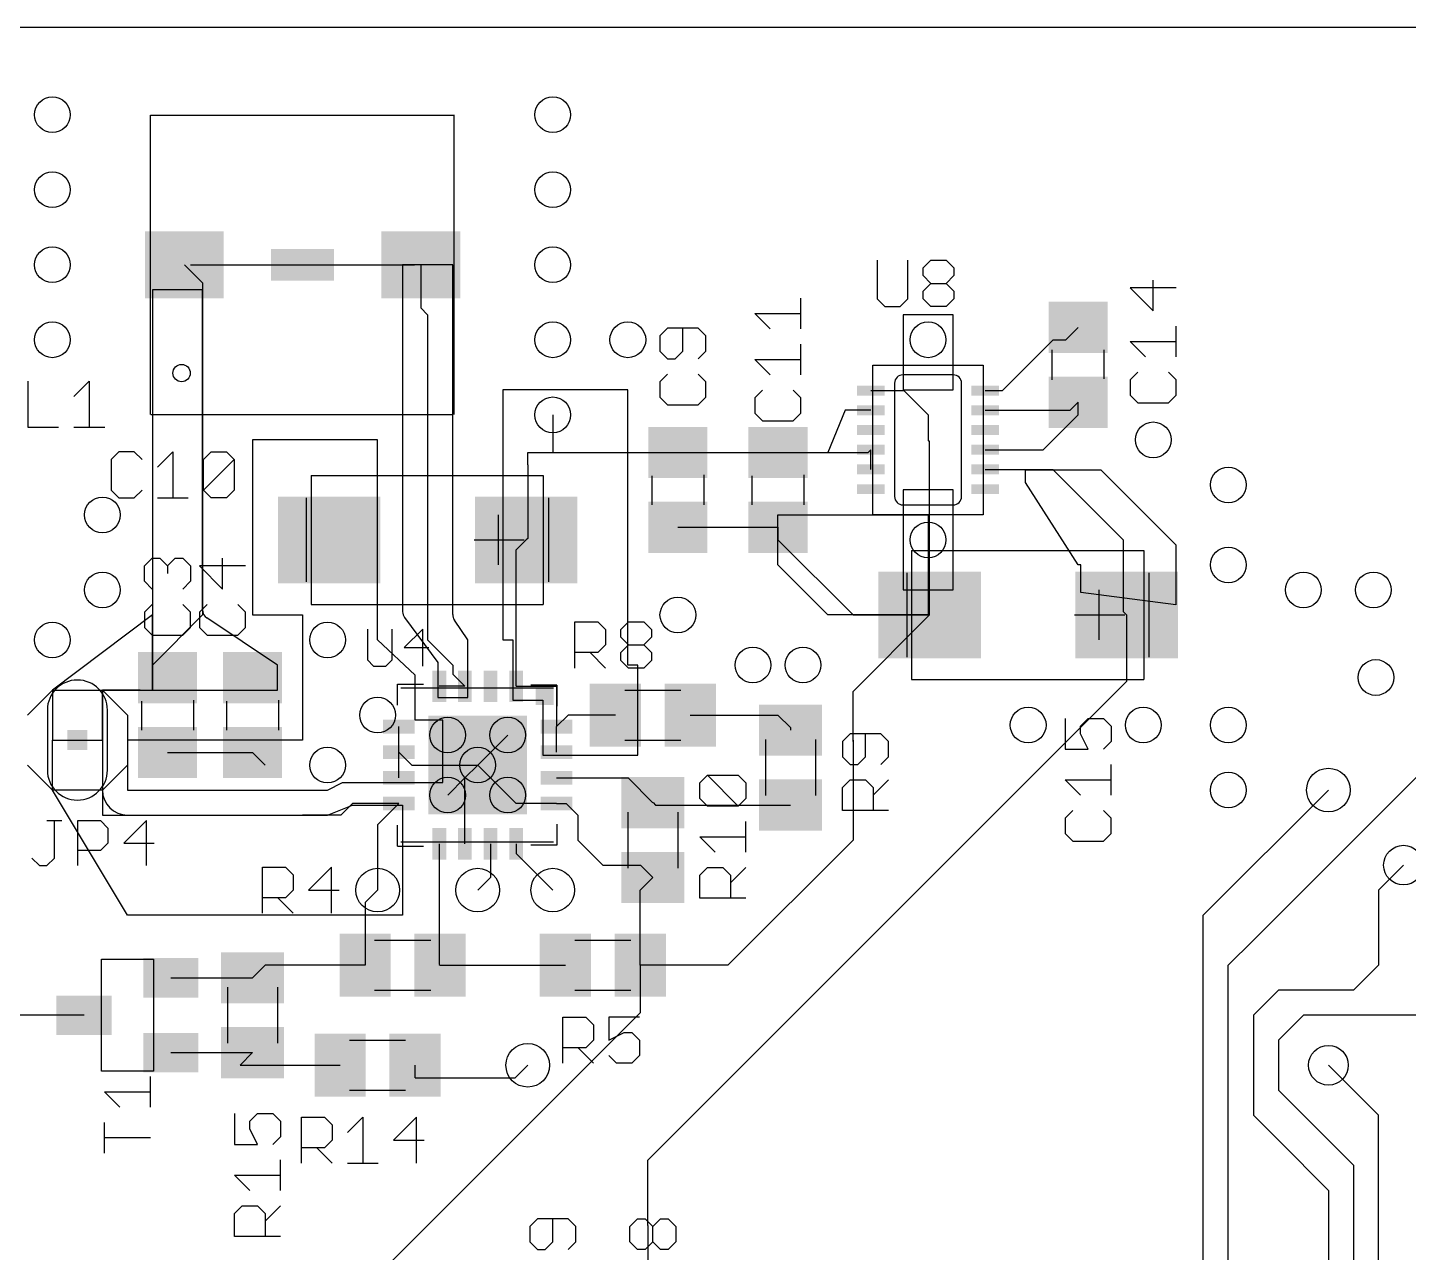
# Model space of a CAD drawing. Extents: x -27 to 163, y -5 to 112.
# Drawn here: x 1.28 to 36.32, y 70.81 to 101.91 of the extents above; entities that cross this region are included whole.
import ezdxf

# ---------------------------------------------------------------- set-up
doc = ezdxf.new("R2010")
doc.units = 0
doc.header["$MEASUREMENT"] = 0
doc.layers.get('0').update_dxf_attribs({"linetype": 'CONTINUOUS'})
for name, color, linetype in [('1', 22, 'CONTINUOUS'), ('17', 82, 'CONTINUOUS'), ('18', 82, 'CONTINUOUS'), ('20', 7, 'CONTINUOUS'), ('21', 7, 'CONTINUOUS'), ('25', 253, 'CONTINUOUS'), ('51', 53, 'CONTINUOUS')]:
    doc.layers.add(name, color=color, linetype=linetype)

# ---------------------------------------------------------------- blocks, each defined once
blk = doc.blocks.new('RECT')
blk.add_solid([(-0.5, -0.5), (0.5, -0.5), (-0.5, 0.5), (0.5, 0.5)])
blk = doc.blocks.new('LONGP100')
blk.add_lwpolyline([(-0.5, -0.5), (0.5, -0.5, 1), (0.5, 0.5), (-0.5, 0.5, 1)], format="xyb", close=True)
blk = doc.blocks.new('RECT528000X272000R25')
blk.add_lwpolyline([(1.65, -0.6375), (1.65, 0.6375, 0.4142), (1.4375, 0.85), (-1.4375, 0.85, 0.4142), (-1.65, 0.6375), (-1.65, -0.6375, 0.4142), (-1.4375, -0.85), (1.4375, -0.85, 0.4142)], format="xyb", close=True)
blk = doc.blocks.new('ROUNDV')
blk.add_circle((0, 0), 0.5)

msp = doc.modelspace()

# ---------------------------------------------------------------- linework, layer by layer
at = {"layer": '1'}
for p, q in [((5.255, 95.885), (5.715, 95.425)), ((12.065, 95.885), (10.795, 95.885)), ((10.795, 95.885), (10.795, 87.0785)), ((11.255, 95.885), (11.255, 94.79)), ((12.065, 87.0084), (12.065, 95.885)), ((5.715, 95.425), (5.715, 86.995)), ((4.445, 95.25), (4.445, 85.09)), ((5.715, 95.25), (4.445, 95.25)), ((5.715, 87.1309), (5.715, 95.25)), ((11.255, 94.79), (11.43, 94.615)), ((11.43, 94.615), (11.43, 86.36)), ((24.765, 94.615), (23.495, 94.615)), ((23.495, 94.615), (23.495, 92.71)), ((24.765, 92.71), (24.765, 94.615)), ((27.625, 93.98), (27.94, 94.295)), ((27.625, 93.98), (27.94, 94.295)), ((26.67, 93.345), (27.305, 93.98)), ((27.305, 93.98), (27.625, 93.98)), ((26.015, 92.69), (26.67, 93.345)), ((16.51, 92.71), (13.335, 92.71)), ((13.335, 92.71), (13.335, 86.36)), ((16.51, 85.725), (16.51, 92.71)), ((22.68, 92.69), (23.515, 92.69)), ((23.495, 92.71), (24.765, 92.71)), ((23.515, 92.69), (24.13, 92.075)), ((25.58, 92.69), (26.015, 92.69)), ((22.025, 92.19), (21.59, 91.12)), ((22.68, 92.19), (22.025, 92.19)), ((25.58, 92.19), (27.735, 92.19)), ((27.735, 92.19), (27.94, 92.395)), ((27.94, 92.075), (27.94, 92.395)), ((14.605, 92.075), (14.605, 91.12)), ((24.13, 92.075), (24.13, 91.44)), ((27.055, 91.19), (27.94, 92.075)), ((10.16, 91.44), (6.985, 91.44)), ((6.985, 91.44), (6.985, 86.995)), ((10.16, 86.36), (10.16, 91.44)), ((13.97, 90.805), (13.97, 91.12)), ((13.97, 91.12), (14.605, 91.12)), ((14.605, 91.12), (17.78, 91.12)), ((17.78, 91.12), (20.32, 91.12)), ((20.32, 91.12), (21.59, 91.12)), ((21.59, 91.12), (22.61, 91.12)), ((22.61, 91.12), (22.68, 91.19)), ((22.68, 90.69), (22.68, 91.19)), ((24.17, 91.4), (24.13, 91.44)), ((24.17, 86.995), (24.17, 91.4)), ((25.58, 91.19), (27.055, 91.19)), ((13.97, 90.805), (13.97, 88.94)), ((25.58, 90.69), (27.293, 90.69)), ((26.6065, 90.3605), (26.6065, 90.678)), ((26.6065, 90.678), (28.5115, 90.678)), ((27.293, 90.69), (29.083, 88.9)), ((28.5115, 90.678), (30.4165, 88.773)), ((23.495, 90.17), (23.495, 87.63)), ((24.765, 90.17), (23.495, 90.17)), ((24.765, 87.63), (24.765, 90.17)), ((27.94, 88.265), (26.6065, 90.3605)), ((20.32, 89.535), (24.13, 89.535)), ((20.32, 88.265), (20.32, 89.535)), ((24.13, 89.535), (24.13, 86.995)), ((17.78, 89.22), (20.32, 89.22)), ((20.32, 89.22), (20.32, 88.9)), ((13.675, 88.645), (13.93, 88.9)), ((13.97, 88.94), (13.93, 88.9)), ((20.32, 88.9), (22.225, 86.995)), ((29.083, 88.9), (29.083, 87.082)), ((30.4165, 88.773), (30.4165, 87.249)), ((13.675, 85.185), (13.675, 88.645)), ((21.59, 86.995), (20.32, 88.265)), ((28.0035, 88.265), (27.94, 88.265)), ((28.0035, 87.5665), (28.0035, 88.265)), ((23.495, 87.63), (24.765, 87.63)), ((30.4165, 87.249), (28.0035, 87.5665)), ((4.445, 86.995), (1.905, 85.09)), ((4.445, 85.09), (4.445, 86.995)), ((4.445, 85.725), (5.715, 86.995)), ((7.62, 85.725), (5.8281, 86.9196)), ((6.985, 86.995), (8.255, 86.995)), ((8.255, 86.995), (8.255, 83.82)), ((10.8445, 86.9278), (11.684, 85.7885)), ((24.13, 86.995), (21.59, 86.995)), ((22.225, 86.995), (24.17, 86.995)), ((22.225, 85.05), (24.17, 86.995)), ((29.083, 87.082), (29.17, 86.995)), ((29.17, 86.995), (29.17, 85.304)), ((12.446, 86.36), (12.1077, 86.8675)), ((11.1125, 85.471), (10.16, 86.36)), ((11.43, 86.36), (12.065, 85.725)), ((12.446, 84.8995), (12.446, 86.36)), ((13.335, 86.36), (13.589, 86.36)), ((13.589, 86.36), (13.589, 84.836)), ((7.62, 85.09), (7.62, 85.725)), ((11.684, 85.7885), (11.684, 84.8995)), ((12.065, 85.725), (12.065, 85.495)), ((16.764, 85.725), (16.51, 85.725)), ((16.764, 83.439), (16.764, 85.725)), ((11.1125, 84.328), (11.1125, 85.471)), ((12.375, 85.185), (11.725, 85.185)), ((12.065, 85.495), (12.375, 85.185)), ((13.675, 85.185), (14.7, 85.185)), ((14.7, 85.185), (14.7, 84.16)), ((17.018, 73.152), (29.17, 85.304)), ((1.905, 85.09), (1.905, 83.82)), ((3.175, 83.82), (3.175, 85.09)), ((3.175, 85.09), (4.445, 85.09)), ((4.13, 85.09), (3.175, 85.09)), ((3.175, 85.09), (3.175, 83.82)), ((4.445, 85.09), (7.62, 85.09)), ((11.684, 84.8995), (12.446, 84.8995)), ((13.589, 84.836), (14.351, 84.836)), ((14.351, 84.836), (14.351, 83.439)), ((22.225, 83.82), (22.225, 85.05)), ((14.995, 84.455), (14.7, 84.16)), ((16.195, 84.455), (14.995, 84.455)), ((18.095, 84.455), (20.32, 84.455)), ((20.32, 84.455), (20.6375, 84.1375)), ((10.7, 83.51), (10.7, 84.16)), ((11.811, 84.328), (11.1125, 84.328)), ((11.811, 82.7405), (11.811, 84.328)), ((14.7, 83.51), (14.7, 84.16)), ((20.6375, 84.1375), (20.6375, 84.0715)), ((1.905, 82.55), (1.905, 83.82)), ((1.905, 83.82), (3.175, 83.82)), ((1.905, 83.82), (3.175, 83.82)), ((2.54, 83.82), (3.175, 83.82)), ((3.175, 83.82), (3.175, 81.915)), ((3.175, 83.82), (3.175, 82.55)), ((8.255, 83.82), (3.81, 83.82)), ((3.81, 83.82), (3.81, 82.55)), ((12.7, 83.185), (13.462, 83.947)), ((22.225, 83.78), (22.225, 83.82)), ((22.225, 83.82), (22.225, 81.28)), ((4.826, 83.505), (6.985, 83.505)), ((7.305, 83.185), (6.985, 83.505)), ((10.7, 82.86), (10.7, 83.51)), ((10.7, 83.51), (11.025, 83.185)), ((14.351, 83.439), (16.764, 83.439)), ((11.025, 83.185), (12.7, 83.185)), ((12.375, 82.86), (12.7, 83.185)), ((13.462, 82.423), (12.7, 83.185)), ((36.83, 83.185), (32.385, 78.74)), ((8.89, 82.55), (9.271, 82.7405)), ((9.271, 82.7405), (11.811, 82.7405)), ((12.375, 82.86), (11.938, 82.423)), ((12.375, 81.185), (12.375, 82.86)), ((14.7, 82.86), (16.515, 82.86)), ((16.515, 82.86), (17.145, 82.23)), ((3.81, 79.375), (1.905, 82.55)), ((3.81, 82.55), (8.89, 82.55)), ((13.675, 82.21), (13.462, 82.423)), ((31.115, 79.375), (34.29, 82.55)), ((8.89, 81.915), (9.525, 82.169)), ((9.525, 82.21), (9.23, 81.915)), ((10.7, 82.21), (9.525, 82.21)), ((9.525, 82.169), (10.795, 82.169)), ((10.7, 82.21), (10.16, 81.67)), ((10.795, 82.169), (10.795, 79.375)), ((14.7, 82.21), (13.675, 82.21)), ((14.7, 82.21), (14.945, 82.21)), ((14.945, 82.21), (15.24, 81.915)), ((17.15, 82.235), (17.145, 82.23)), ((17.15, 82.235), (17.1525, 82.2325)), ((17.1525, 82.2325), (17.2135, 82.1715)), ((17.2135, 82.1715), (20.6375, 82.1715)), ((3.175, 81.915), (8.89, 81.915)), ((3.81, 81.915), (8.255, 81.915)), ((9.23, 81.915), (8.255, 81.915)), ((10.16, 81.67), (10.16, 80.01)), ((15.24, 81.915), (15.24, 81.28)), ((11.725, 81.185), (11.725, 78.125)), ((13.025, 81.185), (13.025, 80.335)), ((13.675, 81.185), (13.675, 80.94)), ((15.24, 81.28), (15.875, 80.645)), ((22.225, 81.28), (19.05, 78.105)), ((13.675, 80.94), (14.605, 80.01)), ((15.875, 80.645), (16.83, 80.645)), ((16.83, 80.645), (17.145, 80.33)), ((36.195, 80.645), (35.56, 80.01)), ((13.025, 80.335), (12.7, 80.01)), ((16.825, 80.01), (17.145, 80.33)), ((10.16, 80.01), (9.845, 79.695)), ((16.825, 78.105), (16.825, 80.01)), ((35.56, 80.01), (35.56, 78.105)), ((9.845, 79.695), (9.845, 78.105)), ((10.795, 79.375), (3.81, 79.375)), ((31.115, 66.675), (31.115, 79.375)), ((31.75, 78.105), (32.385, 78.74)), ((7.305, 78.105), (6.985, 77.785)), ((9.845, 78.105), (7.305, 78.105)), ((11.725, 78.125), (11.745, 78.105)), ((11.745, 78.105), (14.925, 78.105)), ((19.05, 78.105), (16.825, 78.105)), ((16.825, 78.105), (16.825, 76.896)), ((31.75, 72.39), (31.75, 78.105)), ((35.56, 78.105), (34.925, 77.47)), ((4.91, 77.785), (6.985, 77.785)), ((33.02, 77.47), (32.385, 76.835)), ((34.925, 77.47), (33.02, 77.47)), ((2.71, 76.835), (0, 76.835)), ((16.825, 76.896), (15.494, 75.565)), ((32.385, 76.835), (32.385, 74.93)), ((33.655, 76.835), (33.02, 76.2)), ((36.83, 76.835), (33.655, 76.835)), ((33.02, 76.2), (33.02, 74.93)), ((4.91, 75.885), (6.985, 75.885)), ((6.67, 75.57), (6.985, 75.885)), ((6.67, 75.57), (9.205, 75.57)), ((9.205, 75.57), (9.21, 75.565)), ((10.16, 70.231), (15.494, 75.565)), ((11.11, 75.245), (11.11, 75.565)), ((13.65, 75.245), (13.97, 75.565)), ((35.56, 74.295), (34.29, 75.565)), ((11.11, 75.245), (13.65, 75.245)), ((32.385, 74.93), (32.385, 74.295)), ((33.02, 74.93), (33.655, 74.295)), ((32.385, 74.295), (33.02, 73.66)), ((33.655, 74.295), (34.925, 73.025)), ((35.56, 73.66), (35.56, 74.295)), ((33.02, 73.66), (34.29, 72.39)), ((35.56, 61.595), (35.56, 73.66)), ((17.018, 71.501), (17.018, 73.152)), ((34.925, 73.025), (34.925, 72.39)), ((31.75, 66.04), (31.75, 72.39)), ((34.29, 72.39), (34.29, 63.5)), ((34.925, 72.39), (34.925, 62.865)), ((17.018, 71.501), (17.018, 67.7516))]:
    msp.add_line(p, q, dxfattribs=at)
for centre, radius, start, end in [((5.969, 87.1309), 0.254, 180, 236.31), ((11.049, 87.0785), 0.254, 180.0001, 216.3843), ((12.319, 87.0084), 0.254, 179.9994, 213.6901), ((3.81, 82.55), 0.635, 180, 270)]:
    msp.add_arc(centre, radius, start, end, dxfattribs=at)
at = {"layer": '20'}
msp.add_line((152.38, 101.905), (-17.145, 101.905), dxfattribs=at)
at = {"layer": '21'}
for p, q in [((4.395, 99.685), (12.115, 99.685)), ((22.73, 93.34), (25.53, 93.34)), ((4.405, 92.085), (12.055, 92.085)), ((25.53, 89.54), (22.73, 89.54)), ((10.668, 84.709), (10.668, 85.2424)), ((10.668, 85.2424), (11.3284, 85.2424)), ((14.7066, 85.217), (14.0462, 85.217)), ((14.7066, 85.217), (14.7066, 84.6836)), ((1.27, 84.455), (1.905, 85.09)), ((1.905, 85.09), (3.175, 85.09)), ((3.175, 85.09), (3.81, 84.455)), ((3.81, 84.455), (3.81, 83.185)), ((1.905, 82.55), (1.27, 83.185)), ((3.81, 83.185), (3.175, 82.55)), ((3.175, 82.55), (1.905, 82.55)), ((10.668, 81.1276), (10.668, 81.661)), ((14.7066, 81.6864), (14.7066, 81.153)), ((10.668, 81.1276), (11.3284, 81.1276)), ((14.7066, 81.153), (14.0462, 81.153))]:
    msp.add_line(p, q, dxfattribs=at)
msp.add_circle((5.185, 93.135), 0.2202, dxfattribs=at)
at = {"layer": '25'}
for p, q in [((22.834, 95.9982), (22.834, 95.0237)), ((23.6136, 95.0237), (23.6136, 95.9982)), ((24.0034, 95.8033), (24.1983, 95.9982)), ((24.0034, 95.6084), (24.0034, 95.8033)), ((24.1983, 95.9982), (24.5881, 95.9982)), ((24.5881, 95.9982), (24.783, 95.8033)), ((24.783, 95.8033), (24.783, 95.6084)), ((24.1983, 95.4135), (24.0034, 95.6084)), ((24.0034, 95.2186), (24.1983, 95.4135)), ((24.1983, 95.4135), (24.5881, 95.4135)), ((24.783, 95.6084), (24.5881, 95.4135)), ((24.5881, 95.4135), (24.783, 95.2186)), ((29.8445, 94.7186), (29.8445, 95.4982)), ((20.9042, 94.2584), (20.9042, 95.038)), ((22.834, 95.0237), (23.0289, 94.8288)), ((23.4187, 94.8288), (23.6136, 95.0237)), ((24.0034, 95.0237), (24.0034, 95.2186)), ((24.1983, 94.8288), (24.0034, 95.0237)), ((24.783, 95.0237), (24.5881, 94.8288)), ((24.783, 95.2186), (24.783, 95.0237)), ((30.4292, 95.3033), (29.2598, 95.3033)), ((29.2598, 95.3033), (29.8445, 94.7186)), ((20.1246, 94.2584), (19.7348, 94.6482)), ((19.7348, 94.6482), (20.9042, 94.6482)), ((23.0289, 94.8288), (23.4187, 94.8288)), ((24.5881, 94.8288), (24.1983, 94.8288)), ((17.5167, 94.276), (17.3218, 94.0811)), ((18.2963, 94.276), (17.5167, 94.276)), ((17.9065, 93.6913), (17.9065, 94.276)), ((18.4912, 94.0811), (18.2963, 94.276)), ((30.4292, 93.5492), (30.4292, 94.3288)), ((17.3218, 94.0811), (17.3218, 93.6913)), ((18.4912, 93.6913), (18.4912, 94.0811)), ((29.6496, 93.5492), (29.2598, 93.939)), ((29.2598, 93.939), (30.4292, 93.939)), ((17.3218, 93.6913), (17.5167, 93.4964)), ((17.7116, 93.4964), (17.9065, 93.6913)), ((18.2963, 93.4964), (18.4912, 93.6913)), ((20.9042, 93.089), (20.9042, 93.8686)), ((17.5167, 93.4964), (17.7116, 93.4964)), ((20.1246, 93.089), (19.7348, 93.4788)), ((19.7348, 93.4788), (20.9042, 93.4788)), ((1.284, 92.9342), (1.284, 91.7648)), ((2.4534, 92.5444), (2.8432, 92.9342)), ((2.8432, 92.9342), (2.8432, 91.7648)), ((17.5167, 93.1066), (17.3218, 92.9117)), ((17.3218, 92.9117), (17.3218, 92.5219)), ((18.4912, 92.9117), (18.2963, 93.1066)), ((18.4912, 92.5219), (18.4912, 92.9117)), ((29.4547, 93.1594), (29.2598, 92.9645)), ((29.2598, 92.9645), (29.2598, 92.5747)), ((30.4292, 92.9645), (30.2343, 93.1594)), ((30.4292, 92.5747), (30.4292, 92.9645)), ((17.3218, 92.5219), (17.5167, 92.327)), ((18.2963, 92.327), (18.4912, 92.5219)), ((19.9297, 92.6992), (19.7348, 92.5043)), ((20.9042, 92.5043), (20.7093, 92.6992)), ((29.2598, 92.5747), (29.4547, 92.3798)), ((30.2343, 92.3798), (30.4292, 92.5747)), ((17.5167, 92.327), (18.2963, 92.327)), ((19.7348, 92.5043), (19.7348, 92.1145)), ((20.9042, 92.1145), (20.9042, 92.5043)), ((29.4547, 92.3798), (30.2343, 92.3798)), ((19.7348, 92.1145), (19.9297, 91.9196)), ((19.9297, 91.9196), (20.7093, 91.9196)), ((20.7093, 91.9196), (20.9042, 92.1145)), ((1.284, 91.7648), (2.0636, 91.7648)), ((2.4534, 91.7648), (3.233, 91.7648)), ((3.5955, 91.1362), (3.4006, 90.9413)), ((3.9853, 91.1362), (3.5955, 91.1362)), ((4.1802, 90.9413), (3.9853, 91.1362)), ((4.57, 90.7464), (4.9598, 91.1362)), ((4.9598, 91.1362), (4.9598, 89.9668)), ((5.7394, 90.9413), (5.9343, 91.1362)), ((5.9343, 91.1362), (6.3241, 91.1362)), ((6.3241, 91.1362), (6.519, 90.9413)), ((3.4006, 90.9413), (3.4006, 90.1617)), ((5.7394, 90.1617), (5.7394, 90.9413)), ((5.7394, 90.1617), (6.519, 90.9413)), ((6.519, 90.9413), (6.519, 90.1617)), ((3.4006, 90.1617), (3.5955, 89.9668)), ((3.9853, 89.9668), (4.1802, 90.1617)), ((5.9343, 89.9668), (5.7394, 90.1617)), ((6.519, 90.1617), (6.3241, 89.9668)), ((3.5955, 89.9668), (3.9853, 89.9668)), ((4.57, 89.9668), (5.3496, 89.9668)), ((6.3241, 89.9668), (5.9343, 89.9668)), ((4.2408, 88.2391), (4.4357, 88.434)), ((4.4357, 88.434), (4.6306, 88.434)), ((4.6306, 88.434), (4.8255, 88.2391)), ((4.8255, 88.2391), (5.0204, 88.434)), ((5.0204, 88.434), (5.2153, 88.434)), ((5.2153, 88.434), (5.4102, 88.2391)), ((6.2225, 87.6544), (6.2225, 88.434)), ((4.2408, 87.8493), (4.2408, 88.2391)), ((4.8255, 88.2391), (4.8255, 88.0442)), ((5.4102, 88.2391), (5.4102, 87.8493)), ((6.8072, 88.2391), (5.6378, 88.2391)), ((5.6378, 88.2391), (6.2225, 87.6544)), ((4.4357, 87.6544), (4.2408, 87.8493)), ((5.4102, 87.8493), (5.2153, 87.6544)), ((4.4357, 87.2646), (4.2408, 87.0697)), ((5.4102, 87.0697), (5.2153, 87.2646)), ((5.8327, 87.2646), (5.6378, 87.0697)), ((6.8072, 87.0697), (6.6123, 87.2646)), ((4.2408, 87.0697), (4.2408, 86.6799)), ((5.4102, 86.6799), (5.4102, 87.0697)), ((5.6378, 87.0697), (5.6378, 86.6799)), ((6.8072, 86.6799), (6.8072, 87.0697)), ((4.2408, 86.6799), (4.4357, 86.485)), ((5.2153, 86.485), (5.4102, 86.6799)), ((5.6378, 86.6799), (5.8327, 86.485)), ((6.6123, 86.485), (6.8072, 86.6799)), ((9.8991, 86.6367), (9.8991, 85.8529)), ((10.5262, 85.8529), (10.5262, 86.6367)), ((11.3049, 86.6367), (10.8346, 86.1664)), ((11.3049, 85.6961), (11.3049, 86.6367)), ((15.1638, 85.6488), (15.1638, 86.8182)), ((15.1638, 86.8182), (15.7485, 86.8182)), ((15.7485, 86.8182), (15.9434, 86.6233)), ((15.9434, 86.6233), (15.9434, 86.2335)), ((16.3332, 86.6233), (16.5281, 86.8182)), ((16.3332, 86.4284), (16.3332, 86.6233)), ((16.5281, 86.8182), (16.9179, 86.8182)), ((16.9179, 86.8182), (17.1128, 86.6233)), ((17.1128, 86.6233), (17.1128, 86.4284)), ((4.4357, 86.485), (5.2153, 86.485)), ((5.8327, 86.485), (6.6123, 86.485)), ((15.9434, 86.2335), (15.7485, 86.0386)), ((16.5281, 86.2335), (16.3332, 86.4284)), ((16.3332, 86.0386), (16.5281, 86.2335)), ((16.5281, 86.2335), (16.9179, 86.2335)), ((17.1128, 86.4284), (16.9179, 86.2335)), ((16.9179, 86.2335), (17.1128, 86.0386)), ((10.8346, 86.1664), (11.4617, 86.1664)), ((15.7485, 86.0386), (15.1638, 86.0386)), ((15.5536, 86.0386), (15.9434, 85.6488)), ((16.3332, 85.8437), (16.3332, 86.0386)), ((17.1128, 86.0386), (17.1128, 85.8437)), ((9.8991, 85.8529), (10.0559, 85.6961)), ((10.0559, 85.6961), (10.3694, 85.6961)), ((10.3694, 85.6961), (10.5262, 85.8529)), ((16.5281, 85.6488), (16.3332, 85.8437)), ((16.9179, 85.6488), (16.5281, 85.6488)), ((17.1128, 85.8437), (16.9179, 85.6488)), ((27.6088, 84.37), (27.6088, 83.5904)), ((27.9986, 84.1751), (28.1935, 84.37)), ((27.9986, 83.9802), (27.9986, 84.1751)), ((28.1935, 84.37), (28.5833, 84.37)), ((28.5833, 84.37), (28.7782, 84.1751)), ((28.7782, 84.1751), (28.7782, 83.7853)), ((22.1522, 83.9783), (21.9573, 83.7834)), ((21.9573, 83.7834), (21.9573, 83.3936)), ((22.9318, 83.9783), (22.1522, 83.9783)), ((22.542, 83.3936), (22.542, 83.9783)), ((23.1267, 83.7834), (22.9318, 83.9783)), ((23.1267, 83.3936), (23.1267, 83.7834)), ((28.1935, 83.5904), (27.9986, 83.9802)), ((28.7782, 83.7853), (28.5833, 83.5904)), ((27.6088, 83.5904), (28.1935, 83.5904)), ((21.9573, 83.3936), (22.1522, 83.1987)), ((22.1522, 83.1987), (22.3471, 83.1987)), ((22.3471, 83.1987), (22.542, 83.3936)), ((22.9318, 83.1987), (23.1267, 83.3936)), ((28.7782, 82.421), (28.7782, 83.2006)), ((18.3378, 82.7303), (18.5327, 82.9252)), ((18.3378, 82.3405), (18.3378, 82.7303)), ((18.5327, 82.9252), (19.3123, 82.9252)), ((19.3123, 82.1456), (18.5327, 82.9252)), ((19.3123, 82.9252), (19.5072, 82.7303)), ((19.5072, 82.7303), (19.5072, 82.3405)), ((21.9573, 82.614), (22.1522, 82.8089)), ((22.1522, 82.8089), (22.542, 82.8089)), ((22.542, 82.8089), (22.7369, 82.614)), ((22.7369, 82.4191), (23.1267, 82.8089)), ((27.9986, 82.421), (27.6088, 82.8108)), ((27.6088, 82.8108), (28.7782, 82.8108)), ((21.9573, 82.0293), (21.9573, 82.614)), ((22.7369, 82.614), (22.7369, 82.0293)), ((18.5327, 82.1456), (18.3378, 82.3405)), ((19.3123, 82.1456), (18.5327, 82.1456)), ((19.5072, 82.3405), (19.3123, 82.1456)), ((23.1267, 82.0293), (21.9573, 82.0293)), ((27.8037, 82.0312), (27.6088, 81.8363)), ((28.7782, 81.8363), (28.5833, 82.0312)), ((1.7656, 81.7763), (2.1469, 81.7763)), ((1.9563, 80.823), (1.9563, 81.7763)), ((2.5537, 80.6323), (2.5537, 81.7763)), ((2.5537, 81.7763), (3.1257, 81.7763)), ((3.1257, 81.7763), (3.3163, 81.5856)), ((4.2951, 81.7763), (3.7231, 81.2043)), ((4.2951, 80.6323), (4.2951, 81.7763)), ((19.5072, 80.9762), (19.5072, 81.7558)), ((27.6088, 81.8363), (27.6088, 81.4465)), ((28.7782, 81.4465), (28.7782, 81.8363)), ((3.3163, 81.5856), (3.3163, 81.2043)), ((18.7276, 80.9762), (18.3378, 81.366)), ((18.3378, 81.366), (19.5072, 81.366)), ((27.6088, 81.4465), (27.8037, 81.2516)), ((28.5833, 81.2516), (28.7782, 81.4465)), ((3.1257, 81.0136), (2.5537, 81.0136)), ((3.3163, 81.2043), (3.1257, 81.0136)), ((3.7231, 81.2043), (4.4857, 81.2043)), ((27.8037, 81.2516), (28.5833, 81.2516)), ((1.3843, 80.823), (1.575, 80.6323)), ((1.575, 80.6323), (1.7656, 80.6323)), ((1.7656, 80.6323), (1.9563, 80.823)), ((7.237, 79.4258), (7.237, 80.5952)), ((7.237, 80.5952), (7.8217, 80.5952)), ((7.8217, 80.5952), (8.0166, 80.4003)), ((8.0166, 80.4003), (8.0166, 80.0105)), ((8.9911, 80.5952), (8.4064, 80.0105)), ((8.9911, 79.4258), (8.9911, 80.5952)), ((18.3378, 80.3915), (18.5327, 80.5864)), ((18.3378, 79.8068), (18.3378, 80.3915)), ((18.5327, 80.5864), (18.9225, 80.5864)), ((18.9225, 80.5864), (19.1174, 80.3915)), ((19.1174, 80.1966), (19.5072, 80.5864)), ((19.1174, 80.3915), (19.1174, 79.8068)), ((8.0166, 80.0105), (7.8217, 79.8156)), ((8.4064, 80.0105), (9.186, 80.0105)), ((7.8217, 79.8156), (7.237, 79.8156)), ((7.6268, 79.8156), (8.0166, 79.4258)), ((19.5072, 79.8068), (18.3378, 79.8068)), ((14.857, 75.6158), (14.857, 76.7852)), ((14.857, 76.7852), (15.4417, 76.7852)), ((15.4417, 76.7852), (15.6366, 76.5903)), ((16.806, 76.7852), (16.0264, 76.7852)), ((16.0264, 76.7852), (16.0264, 76.2005)), ((15.6366, 76.5903), (15.6366, 76.2005)), ((16.0264, 76.2005), (16.4162, 76.3954)), ((16.4162, 76.3954), (16.6111, 76.3954)), ((16.6111, 76.3954), (16.806, 76.2005)), ((15.6366, 76.2005), (15.4417, 76.0056)), ((16.806, 76.2005), (16.806, 75.8107)), ((15.4417, 76.0056), (14.857, 76.0056)), ((15.2468, 76.0056), (15.6366, 75.6158)), ((16.2213, 75.6158), (16.0264, 75.8107)), ((16.806, 75.8107), (16.6111, 75.6158)), ((16.6111, 75.6158), (16.2213, 75.6158)), ((4.3942, 74.4992), (4.3942, 75.2788)), ((3.6146, 74.4992), (3.2248, 74.889)), ((3.2248, 74.889), (4.3942, 74.889)), ((6.5268, 74.337), (6.5268, 73.5574)), ((6.9166, 74.1421), (7.1115, 74.337)), ((7.1115, 74.337), (7.5013, 74.337)), ((7.5013, 74.337), (7.6962, 74.1421)), ((3.2248, 73.3298), (3.2248, 74.1094)), ((6.9166, 73.9472), (6.9166, 74.1421)), ((7.1115, 73.5574), (6.9166, 73.9472)), ((7.6962, 74.1421), (7.6962, 73.7523)), ((8.2266, 73.0758), (8.2266, 74.2452)), ((8.2266, 74.2452), (8.8113, 74.2452)), ((8.8113, 74.2452), (9.0062, 74.0503)), ((9.0062, 74.0503), (9.0062, 73.6605)), ((9.396, 73.8554), (9.7858, 74.2452)), ((9.7858, 74.2452), (9.7858, 73.0758)), ((11.1501, 74.2452), (10.5654, 73.6605)), ((11.1501, 73.0758), (11.1501, 74.2452)), ((4.3942, 73.7196), (3.2248, 73.7196)), ((7.6962, 73.7523), (7.5013, 73.5574)), ((9.0062, 73.6605), (8.8113, 73.4656)), ((10.5654, 73.6605), (11.345, 73.6605)), ((6.5268, 73.5574), (7.1115, 73.5574)), ((8.8113, 73.4656), (8.2266, 73.4656)), ((8.6164, 73.4656), (9.0062, 73.0758)), ((7.6962, 72.388), (7.6962, 73.1676)), ((9.396, 73.0758), (10.1756, 73.0758)), ((6.9166, 72.388), (6.5268, 72.7778)), ((6.5268, 72.7778), (7.6962, 72.7778)), ((6.5268, 71.8033), (6.7217, 71.9982)), ((6.7217, 71.9982), (7.1115, 71.9982)), ((7.1115, 71.9982), (7.3064, 71.8033)), ((7.3064, 71.6084), (7.6962, 71.9982)), ((6.5268, 71.2186), (6.5268, 71.8033)), ((7.3064, 71.8033), (7.3064, 71.2186)), ((14.2143, 71.6698), (14.0194, 71.4749)), ((14.9939, 71.6698), (14.2143, 71.6698)), ((14.6041, 71.0851), (14.6041, 71.6698)), ((15.1888, 71.4749), (14.9939, 71.6698)), ((16.5596, 71.4749), (16.7545, 71.6698)), ((16.7545, 71.6698), (16.9494, 71.6698)), ((16.9494, 71.6698), (17.1443, 71.4749)), ((17.1443, 71.4749), (17.3392, 71.6698)), ((17.3392, 71.6698), (17.5341, 71.6698)), ((17.5341, 71.6698), (17.729, 71.4749)), ((7.6962, 71.2186), (6.5268, 71.2186)), ((14.0194, 71.4749), (14.0194, 71.0851)), ((15.1888, 71.0851), (15.1888, 71.4749)), ((16.5596, 71.0851), (16.5596, 71.4749)), ((17.1443, 71.0851), (17.1443, 71.4749)), ((17.729, 71.4749), (17.729, 71.0851)), ((14.0194, 71.0851), (14.2143, 70.8902)), ((14.2143, 70.8902), (14.4092, 70.8902)), ((14.4092, 70.8902), (14.6041, 71.0851)), ((14.9939, 70.8902), (15.1888, 71.0851)), ((16.7545, 70.8902), (16.5596, 71.0851)), ((16.9494, 70.8902), (16.7545, 70.8902)), ((17.1443, 71.0851), (16.9494, 70.8902)), ((17.3392, 70.8902), (17.1443, 71.0851)), ((17.5341, 70.8902), (17.3392, 70.8902)), ((17.729, 71.0851), (17.5341, 70.8902))]:
    msp.add_line(p, q, dxfattribs=at)
at = {"layer": '51'}
for p, q in [((4.395, 92.085), (4.395, 99.685)), ((12.105, 92.085), (12.105, 99.685)), ((5.415, 95.885), (11.095, 95.885)), ((27.28, 92.964), (27.28, 93.726)), ((28.6, 92.989), (28.6, 93.726)), ((22.73, 89.54), (22.73, 93.34)), ((25.53, 93.34), (25.53, 89.54)), ((8.473, 90.537), (14.362, 90.537)), ((8.473, 90.537), (8.473, 87.263)), ((14.362, 90.537), (14.362, 87.263)), ((17.12, 90.526), (17.12, 89.789)), ((18.44, 90.551), (18.44, 89.789)), ((19.66, 90.526), (19.66, 89.789)), ((20.98, 90.551), (20.98, 89.789)), ((8.357, 87.833), (8.357, 89.967)), ((14.503, 87.833), (14.503, 89.967)), ((13.23, 88.27), (13.23, 89.54)), ((12.61, 88.9), (13.88, 88.9)), ((23.713, 88.632), (29.602, 88.632)), ((23.713, 88.632), (23.713, 85.358)), ((29.602, 88.632), (29.602, 85.358)), ((23.597, 85.928), (23.597, 88.062)), ((29.743, 85.928), (29.743, 88.062)), ((28.47, 86.365), (28.47, 87.635)), ((8.473, 87.263), (14.362, 87.263)), ((27.85, 86.995), (29.12, 86.995)), ((23.713, 85.358), (29.602, 85.358)), ((4.166, 84.811), (4.166, 84.074)), ((5.486, 84.836), (5.486, 84.074)), ((6.325, 84.811), (6.325, 84.074)), ((7.645, 84.836), (7.645, 84.074)), ((14.625, 85.135), (10.75, 85.135)), ((16.4338, 85.09), (17.8562, 85.09)), ((16.4338, 83.82), (17.8562, 83.82)), ((20.0025, 83.8327), (20.0025, 82.4103)), ((21.2725, 83.8327), (21.2725, 82.4103)), ((16.51, 81.9912), (16.51, 80.5688)), ((17.78, 81.9912), (17.78, 80.5688)), ((10.75, 81.235), (14.625, 81.235)), ((10.0838, 78.74), (11.5062, 78.74)), ((15.1638, 78.74), (16.5862, 78.74)), ((3.1496, 78.2574), (4.4704, 78.2574)), ((3.1496, 75.4126), (3.1496, 78.2574)), ((4.4704, 78.2574), (4.4704, 75.4126)), ((6.35, 77.5462), (6.35, 76.1238)), ((7.62, 77.5462), (7.62, 76.1238)), ((10.0838, 77.47), (11.5062, 77.47)), ((15.1638, 77.47), (16.5862, 77.47)), ((9.4488, 76.2), (10.8712, 76.2)), ((4.4704, 75.4126), (3.1496, 75.4126)), ((9.4488, 74.93), (10.8712, 74.93))]:
    msp.add_line(p, q, dxfattribs=at)

# ---------------------------------------------------------------- block references
at = {"layer": '1'}
for p, xscale, yscale, rotation in [((5.255, 95.885), 1.7, 2, 90), ((11.255, 95.885), 1.7, 2, 90), ((27.94, 94.295), 1.3, 1.5, 90), ((27.94, 92.395), 1.3, 1.5, 90), ((22.68, 92.69), 0.25, 0.7, 270), ((25.58, 92.69), 0.25, 0.7, 90), ((22.68, 92.19), 0.25, 0.7, 270), ((25.58, 92.19), 0.25, 0.7, 90), ((22.68, 91.69), 0.25, 0.7, 270), ((25.58, 91.69), 0.25, 0.7, 90), ((17.78, 91.12), 1.3, 1.5, 270), ((20.32, 91.12), 1.3, 1.5, 270), ((22.68, 91.19), 0.25, 0.7, 270), ((25.58, 91.19), 0.25, 0.7, 90), ((22.68, 90.69), 0.25, 0.7, 270), ((25.58, 90.69), 0.25, 0.7, 90), ((22.68, 90.19), 0.25, 0.7, 270), ((25.58, 90.19), 0.25, 0.7, 90), ((8.93, 88.9), 2.6, 2.2, 180), ((13.93, 88.9), 2.6, 2.2, 180), ((17.78, 89.22), 1.3, 1.5, 270), ((20.32, 89.22), 1.3, 1.5, 270), ((24.17, 86.995), 2.6, 2.2, 180), ((29.17, 86.995), 2.6, 2.2, 180), ((4.826, 85.405), 1.3, 1.5, 270), ((6.985, 85.405), 1.3, 1.5, 270), ((11.725, 85.185), 0.8, 0.35, 270), ((12.375, 85.185), 0.8, 0.35, 270), ((13.025, 85.185), 0.8, 0.35, 270), ((13.675, 85.185), 0.8, 0.35, 270), ((16.195, 84.455), 1.3, 1.6, 180), ((18.095, 84.455), 1.3, 1.6, 180), ((20.6375, 84.0715), 1.3, 1.6, 90), ((4.826, 83.505), 1.3, 1.5, 270), ((6.985, 83.505), 1.3, 1.5, 270), ((12.7, 83.185), 2.5, 2.5, 270), ((14.7, 84.16), 0.8, 0.35, 180), ((14.7, 83.51), 0.8, 0.35, 180), ((14.7, 82.86), 0.8, 0.35, 180), ((17.145, 82.23), 1.3, 1.6, 90), ((20.6375, 82.1715), 1.3, 1.6, 90), ((14.7, 82.21), 0.8, 0.35, 180), ((11.725, 81.185), 0.8, 0.35, 90), ((12.375, 81.185), 0.8, 0.35, 90), ((13.025, 81.185), 0.8, 0.35, 90), ((13.675, 81.185), 0.8, 0.35, 90), ((17.145, 80.33), 1.3, 1.6, 90), ((9.845, 78.105), 1.3, 1.6, 180), ((11.745, 78.105), 1.3, 1.6, 180), ((14.925, 78.105), 1.3, 1.6, 180), ((16.825, 78.105), 1.3, 1.6, 180), ((6.985, 77.785), 1.3, 1.6, 90), ((6.985, 75.885), 1.3, 1.6, 90), ((9.21, 75.565), 1.3, 1.6, 180), ((11.11, 75.565), 1.3, 1.6, 180)]:
    msp.add_blockref('RECT', p, dxfattribs=dict(at, xscale=xscale, yscale=yscale, rotation=rotation))
at = {"layer": '1', "rotation": 90}
msp.add_blockref('RECT528000X272000R25', (24.13, 91.44), dxfattribs=at)
at = {"layer": '1', "xscale": 0.8, "yscale": 0.35}
for p in [(10.7, 84.16), (10.7, 83.51), (10.7, 82.86), (10.7, 82.21)]:
    msp.add_blockref('RECT', p, dxfattribs=at)
at = {"layer": '1', "yscale": 1.399999999999999, "rotation": 90}
for p in [(4.91, 77.785), (2.71, 76.835), (4.91, 75.885)]:
    msp.add_blockref('RECT', p, dxfattribs=at)
at = {"layer": '17', "xscale": 1.524, "yscale": 1.524, "rotation": 90}
msp.add_blockref('LONGP100', (2.54, 83.82), dxfattribs=at)
at = {"layer": '18'}
for p, xscale, yscale in [((1.905, 99.695), 0.908, 0.908), ((14.605, 99.695), 0.908, 0.908), ((1.905, 97.79), 0.908, 0.908), ((14.605, 97.79), 0.908, 0.908), ((1.905, 95.885), 0.908, 0.908), ((14.605, 95.885), 0.908, 0.908), ((1.905, 93.98), 0.908, 0.908), ((14.605, 93.98), 0.908, 0.908), ((16.51, 93.98), 0.908, 0.908), ((24.13, 93.98), 0.908, 0.908), ((14.605, 92.075), 0.908, 0.908), ((29.845, 91.44), 0.908, 0.908), ((31.75, 90.297), 0.908, 0.908), ((3.175, 89.535), 0.908, 0.908), ((24.13, 88.9), 0.908, 0.908), ((31.75, 88.265), 0.908, 0.908), ((3.175, 87.63), 0.908, 0.908), ((33.655, 87.63), 0.908, 0.908), ((35.433, 87.63), 0.908, 0.908), ((17.78, 86.995), 0.908, 0.908), ((1.905, 86.36), 0.908, 0.908), ((8.89, 86.36), 0.908, 0.908), ((19.685, 85.725), 0.908, 0.908), ((20.955, 85.725), 0.908, 0.908), ((35.4965, 85.4075), 0.908, 0.908), ((10.16, 84.455), 0.908, 0.908), ((26.67, 84.201), 0.908, 0.908), ((29.591, 84.201), 0.908, 0.908), ((31.75, 84.201), 0.908, 0.908), ((11.938, 83.947), 0.908, 0.908), ((13.462, 83.947), 0.908, 0.908), ((8.89, 83.185), 0.908, 0.908), ((12.7, 83.185), 0.908, 0.908), ((34.29, 82.55), 1.108, 1.108), ((11.938, 82.423), 0.908, 0.908), ((13.462, 82.423), 0.908, 0.908), ((31.75, 82.55), 0.908, 0.908), ((36.195, 80.645), 1.008, 1.008), ((10.16, 80.01), 1.108, 1.108), ((12.7, 80.01), 1.108, 1.108), ((14.605, 80.01), 1.108, 1.108), ((13.97, 75.565), 1.108, 1.108), ((34.29, 75.565), 1.008, 1.008)]:
    msp.add_blockref('ROUNDV', p, dxfattribs=dict(at, xscale=xscale, yscale=yscale))
at = {"layer": '21', "xscale": 0.425, "yscale": 0.45, "rotation": 270}
msp.add_blockref('RECT', (14.4, 84.9225), dxfattribs=at)
at = {"layer": '51'}
for p, xscale, yscale, rotation in [((8.255, 95.8851), 0.8001000000000001, 1.6001, 90), ((27.9389, 94.0757), 0.7501, 1.450099999999999, 90), ((27.9389, 92.6279), 0.7501, 1.450099999999999, 90), ((17.7812, 90.8872), 0.7501, 1.450099999999999, 270), ((20.3211, 90.8872), 0.7501, 1.450099999999999, 270), ((17.7812, 89.4394), 0.7501, 1.450099999999999, 270), ((20.3211, 89.4394), 0.7501, 1.450099999999999, 270), ((4.8272, 85.1722), 0.7501, 1.450099999999999, 270), ((6.9862, 85.1722), 0.7501, 1.450099999999999, 270), ((16.2814, 84.455), 0.3556, 1.4224, 180), ((18.0086, 84.455), 0.3556, 1.4224, 180), ((14.4, 84.9225), 0.425, 0.45, 270), ((20.6375, 83.9851), 0.3556, 1.4224, 90), ((4.8272, 83.7244), 0.7501, 1.450099999999999, 270), ((6.9862, 83.7244), 0.7501, 1.450099999999999, 270), ((20.6375, 82.2579), 0.3556, 1.4224, 90), ((17.145, 82.1436), 0.3556, 1.4224, 90), ((17.145, 80.4164), 0.3556, 1.4224, 90), ((9.9314, 78.105), 0.3556, 1.4224, 180), ((11.6586, 78.105), 0.3556, 1.4224, 180), ((15.0114, 78.105), 0.3556, 1.4224, 180), ((16.7386, 78.105), 0.3556, 1.4224, 180), ((4.8133, 77.7748), 0.4572, 0.5842, 90), ((6.985, 77.6986), 0.3556, 1.4224, 90), ((2.8067, 76.835), 0.4572, 0.5842, 90), ((4.8133, 75.8952), 0.4572, 0.5842, 90), ((6.985, 75.9714), 0.3556, 1.4224, 90), ((9.2964, 75.565), 0.3556, 1.4224, 180), ((11.0236, 75.565), 0.3556, 1.4224, 180)]:
    msp.add_blockref('RECT', p, dxfattribs=dict(at, xscale=xscale, yscale=yscale, rotation=rotation))
at = {"layer": '51', "xscale": 0.508, "yscale": 0.508}
msp.add_blockref('RECT', (2.54, 83.82), dxfattribs=at)

doc.saveas('drawing.dxf')
